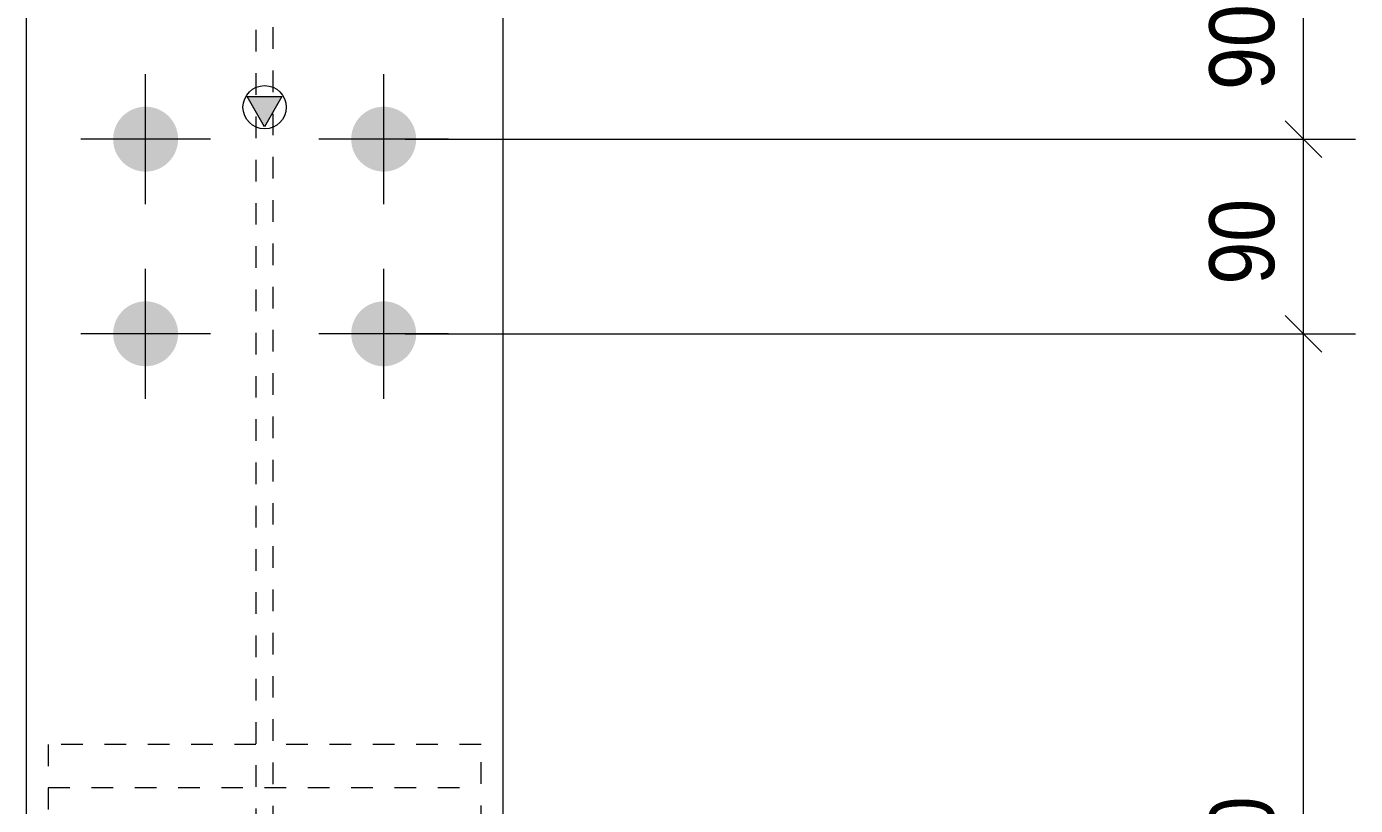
# Model space of a CAD drawing. Header units: millimetres. Extents: x 2 to 1174, y 1 to 825.
# Drawn here: x 743 to 804.4, y 210 to 246 of the extents above; entities that cross this region are included whole.
import ezdxf

# ---------------------------------------------------------------- set-up
doc = ezdxf.new("R2010")
doc.units = ezdxf.units.MM
doc.linetypes.add('XKITLINE00', pattern=[0])
doc.linetypes.add('XKITLINE01', pattern=[4, 1, -1, 1, -1])
for name, color, linetype, lineweight in [('Bolt', 3, 'Continuous', 0), ('Dimensions', 7, 'Continuous', 0), ('Part', 2, 'Continuous', 0)]:
    doc.layers.add(name, color=color, linetype=linetype, lineweight=lineweight)
doc.styles.add('ARIAL', font='ARIAL.TTF')

# ---------------------------------------------------------------- blocks, each defined once
blk = doc.blocks.new('*A185')
at = {"layer": 'Bolt'}
for points in [[(747.04, 240.873), (747.041, 240.91), (747.043, 240.947), (747.046, 240.984), (747.051, 241.02), (747.055, 241.057), (747.061, 241.093), (747.068, 241.129), (747.076, 241.165), (747.084, 241.201), (747.094, 241.237), (747.104, 241.272), (747.115, 241.307), (747.127, 241.342), (747.14, 241.376), (747.153, 241.411), (747.168, 241.444), (747.183, 241.478), (747.199, 241.511), (747.216, 241.544), (747.234, 241.576), (747.253, 241.608), (747.272, 241.639), (747.292, 241.67), (747.313, 241.7), (747.334, 241.73), (747.357, 241.759), (747.38, 241.788), (747.403, 241.816), (747.428, 241.844), (747.453, 241.871), (747.479, 241.897), (747.505, 241.923), (747.532, 241.948), (747.559, 241.972), (747.588, 241.996), (747.616, 242.019), (747.646, 242.041), (747.676, 242.063), (747.706, 242.084), (747.737, 242.104), (747.768, 242.123), (747.8, 242.142), (747.832, 242.159), (747.865, 242.176), (747.898, 242.192), (747.931, 242.208), (747.965, 242.222), (747.999, 242.236), (748.034, 242.249), (748.069, 242.261), (748.104, 242.272), (748.139, 242.282), (748.175, 242.292), (748.211, 242.3), (748.247, 242.308), (748.283, 242.314), (748.319, 242.32), (748.356, 242.325), (748.392, 242.329), (748.429, 242.332), (748.466, 242.335), (748.502, 242.336), (748.539, 242.337), (748.576, 242.336), (748.613, 242.335), (748.65, 242.332), (748.686, 242.329), (748.723, 242.325), (748.759, 242.32), (748.796, 242.314), (748.832, 242.308), (748.868, 242.3), (748.904, 242.292), (748.939, 242.282), (748.975, 242.272), (749.01, 242.261), (749.045, 242.249), (749.079, 242.236), (749.113, 242.222), (749.147, 242.208), (749.181, 242.192), (749.214, 242.176), (749.246, 242.159), (749.279, 242.142), (749.31, 242.123), (749.342, 242.104), (749.373, 242.084), (749.403, 242.063), (749.433, 242.041), (749.462, 242.019), (749.491, 241.996), (749.519, 241.972), (749.547, 241.948), (749.574, 241.923), (749.6, 241.897), (749.626, 241.871), (749.651, 241.844), (749.675, 241.816), (749.699, 241.788), (749.722, 241.759), (749.744, 241.73), (749.766, 241.7), (749.786, 241.67), (749.807, 241.639), (749.826, 241.608), (749.844, 241.576), (749.862, 241.544), (749.879, 241.511), (749.895, 241.478), (749.911, 241.444), (749.925, 241.411), (749.939, 241.376), (749.952, 241.342), (749.964, 241.307), (749.975, 241.272), (749.985, 241.237), (749.994, 241.201), (750.003, 241.165), (750.01, 241.129), (750.017, 241.093), (750.023, 241.057), (750.028, 241.02), (750.032, 240.984), (750.035, 240.947), (750.037, 240.91), (750.039, 240.873), (750.039, 240.837), (750.039, 240.8), (750.037, 240.763), (750.035, 240.726), (750.032, 240.689), (750.028, 240.653), (750.023, 240.616), (750.017, 240.58), (750.01, 240.544), (750.003, 240.508), (749.994, 240.472), (749.985, 240.436), (749.975, 240.401), (749.964, 240.366), (749.952, 240.331), (749.939, 240.297), (749.925, 240.262), (749.911, 240.229), (749.895, 240.195), (749.879, 240.162), (749.862, 240.129), (749.844, 240.097), (749.826, 240.065), (749.807, 240.034), (749.786, 240.003), (749.766, 239.973), (749.744, 239.943), (749.722, 239.914), (749.699, 239.885), (749.675, 239.857), (749.651, 239.829), (749.626, 239.802), (749.6, 239.776), (749.574, 239.75), (749.547, 239.725), (749.519, 239.701), (749.491, 239.677), (749.462, 239.654), (749.433, 239.632), (749.403, 239.61), (749.373, 239.589), (749.342, 239.569), (749.31, 239.55), (749.279, 239.531), (749.246, 239.514), (749.214, 239.497), (749.181, 239.481), (749.147, 239.465), (749.113, 239.451), (749.079, 239.437), (749.045, 239.424), (749.01, 239.412), (748.975, 239.401), (748.939, 239.391), (748.904, 239.381), (748.868, 239.373), (748.832, 239.365), (748.796, 239.359), (748.759, 239.353), (748.723, 239.348), (748.686, 239.344), (748.65, 239.341), (748.613, 239.338), (748.576, 239.337), (748.539, 239.337), (748.502, 239.337), (748.466, 239.338), (748.429, 239.341), (748.392, 239.344), (748.356, 239.348), (748.319, 239.353), (748.283, 239.359), (748.247, 239.365), (748.211, 239.373), (748.175, 239.381), (748.139, 239.391), (748.104, 239.401), (748.069, 239.412), (748.034, 239.424), (747.999, 239.437), (747.965, 239.451), (747.931, 239.465), (747.898, 239.481), (747.865, 239.497), (747.832, 239.514), (747.8, 239.531), (747.768, 239.55), (747.737, 239.569), (747.706, 239.589), (747.676, 239.61), (747.646, 239.632), (747.616, 239.654), (747.588, 239.677), (747.559, 239.701), (747.532, 239.725), (747.505, 239.75), (747.479, 239.776), (747.453, 239.802), (747.428, 239.829), (747.403, 239.857), (747.38, 239.885), (747.357, 239.914), (747.334, 239.943), (747.313, 239.973), (747.292, 240.003), (747.272, 240.034), (747.253, 240.065), (747.234, 240.097), (747.216, 240.129), (747.199, 240.162), (747.183, 240.195), (747.168, 240.229), (747.153, 240.262), (747.14, 240.297), (747.127, 240.331), (747.115, 240.366), (747.104, 240.401), (747.094, 240.436), (747.084, 240.472), (747.076, 240.508), (747.068, 240.544), (747.061, 240.58), (747.055, 240.616), (747.051, 240.653), (747.046, 240.689), (747.043, 240.726), (747.041, 240.763), (747.04, 240.8), (747.039, 240.837)], [(758.04, 240.873), (758.041, 240.91), (758.043, 240.947), (758.046, 240.984), (758.051, 241.02), (758.055, 241.057), (758.061, 241.093), (758.068, 241.129), (758.076, 241.165), (758.084, 241.201), (758.094, 241.237), (758.104, 241.272), (758.115, 241.307), (758.127, 241.342), (758.14, 241.376), (758.153, 241.411), (758.168, 241.444), (758.183, 241.478), (758.199, 241.511), (758.216, 241.544), (758.234, 241.576), (758.253, 241.608), (758.272, 241.639), (758.292, 241.67), (758.313, 241.7), (758.334, 241.73), (758.357, 241.759), (758.38, 241.788), (758.403, 241.816), (758.428, 241.844), (758.453, 241.871), (758.479, 241.897), (758.505, 241.923), (758.532, 241.948), (758.559, 241.972), (758.588, 241.996), (758.616, 242.019), (758.646, 242.041), (758.676, 242.063), (758.706, 242.084), (758.737, 242.104), (758.768, 242.123), (758.8, 242.142), (758.832, 242.159), (758.865, 242.176), (758.898, 242.192), (758.931, 242.208), (758.965, 242.222), (758.999, 242.236), (759.034, 242.249), (759.069, 242.261), (759.104, 242.272), (759.139, 242.282), (759.175, 242.292), (759.211, 242.3), (759.247, 242.308), (759.283, 242.314), (759.319, 242.32), (759.356, 242.325), (759.392, 242.329), (759.429, 242.332), (759.466, 242.335), (759.502, 242.336), (759.539, 242.337), (759.576, 242.336), (759.613, 242.335), (759.65, 242.332), (759.686, 242.329), (759.723, 242.325), (759.759, 242.32), (759.796, 242.314), (759.832, 242.308), (759.868, 242.3), (759.904, 242.292), (759.939, 242.282), (759.975, 242.272), (760.01, 242.261), (760.045, 242.249), (760.079, 242.236), (760.113, 242.222), (760.147, 242.208), (760.181, 242.192), (760.214, 242.176), (760.246, 242.159), (760.279, 242.142), (760.31, 242.123), (760.342, 242.104), (760.373, 242.084), (760.403, 242.063), (760.433, 242.041), (760.462, 242.019), (760.491, 241.996), (760.519, 241.972), (760.547, 241.948), (760.574, 241.923), (760.6, 241.897), (760.626, 241.871), (760.651, 241.844), (760.675, 241.816), (760.699, 241.788), (760.722, 241.759), (760.744, 241.73), (760.766, 241.7), (760.786, 241.67), (760.807, 241.639), (760.826, 241.608), (760.844, 241.576), (760.862, 241.544), (760.879, 241.511), (760.895, 241.478), (760.911, 241.444), (760.925, 241.411), (760.939, 241.376), (760.952, 241.342), (760.964, 241.307), (760.975, 241.272), (760.985, 241.237), (760.994, 241.201), (761.003, 241.165), (761.01, 241.129), (761.017, 241.093), (761.023, 241.057), (761.028, 241.02), (761.032, 240.984), (761.035, 240.947), (761.037, 240.91), (761.039, 240.873), (761.039, 240.837), (761.039, 240.8), (761.037, 240.763), (761.035, 240.726), (761.032, 240.689), (761.028, 240.653), (761.023, 240.616), (761.017, 240.58), (761.01, 240.544), (761.003, 240.508), (760.994, 240.472), (760.985, 240.436), (760.975, 240.401), (760.964, 240.366), (760.952, 240.331), (760.939, 240.297), (760.925, 240.262), (760.911, 240.229), (760.895, 240.195), (760.879, 240.162), (760.862, 240.129), (760.844, 240.097), (760.826, 240.065), (760.807, 240.034), (760.786, 240.003), (760.766, 239.973), (760.744, 239.943), (760.722, 239.914), (760.699, 239.885), (760.675, 239.857), (760.651, 239.829), (760.626, 239.802), (760.6, 239.776), (760.574, 239.75), (760.547, 239.725), (760.519, 239.701), (760.491, 239.677), (760.462, 239.654), (760.433, 239.632), (760.403, 239.61), (760.373, 239.589), (760.342, 239.569), (760.31, 239.55), (760.279, 239.531), (760.246, 239.514), (760.214, 239.497), (760.181, 239.481), (760.147, 239.465), (760.113, 239.451), (760.079, 239.437), (760.045, 239.424), (760.01, 239.412), (759.975, 239.401), (759.939, 239.391), (759.904, 239.381), (759.868, 239.373), (759.832, 239.365), (759.796, 239.359), (759.759, 239.353), (759.723, 239.348), (759.686, 239.344), (759.65, 239.341), (759.613, 239.338), (759.576, 239.337), (759.539, 239.337), (759.502, 239.337), (759.466, 239.338), (759.429, 239.341), (759.392, 239.344), (759.356, 239.348), (759.319, 239.353), (759.283, 239.359), (759.247, 239.365), (759.211, 239.373), (759.175, 239.381), (759.139, 239.391), (759.104, 239.401), (759.069, 239.412), (759.034, 239.424), (758.999, 239.437), (758.965, 239.451), (758.931, 239.465), (758.898, 239.481), (758.865, 239.497), (758.832, 239.514), (758.8, 239.531), (758.768, 239.55), (758.737, 239.569), (758.706, 239.589), (758.676, 239.61), (758.646, 239.632), (758.616, 239.654), (758.588, 239.677), (758.559, 239.701), (758.532, 239.725), (758.505, 239.75), (758.479, 239.776), (758.453, 239.802), (758.428, 239.829), (758.403, 239.857), (758.38, 239.885), (758.357, 239.914), (758.334, 239.943), (758.313, 239.973), (758.292, 240.003), (758.272, 240.034), (758.253, 240.065), (758.234, 240.097), (758.216, 240.129), (758.199, 240.162), (758.183, 240.195), (758.168, 240.229), (758.153, 240.262), (758.14, 240.297), (758.127, 240.331), (758.115, 240.366), (758.104, 240.401), (758.094, 240.436), (758.084, 240.472), (758.076, 240.508), (758.068, 240.544), (758.061, 240.58), (758.055, 240.616), (758.051, 240.653), (758.046, 240.689), (758.043, 240.726), (758.041, 240.763), (758.04, 240.8), (758.039, 240.837)], [(747.04, 231.873), (747.041, 231.91), (747.043, 231.947), (747.046, 231.984), (747.051, 232.02), (747.055, 232.057), (747.061, 232.093), (747.068, 232.129), (747.076, 232.165), (747.084, 232.201), (747.094, 232.237), (747.104, 232.272), (747.115, 232.307), (747.127, 232.342), (747.14, 232.376), (747.153, 232.411), (747.168, 232.444), (747.183, 232.478), (747.199, 232.511), (747.216, 232.544), (747.234, 232.576), (747.253, 232.608), (747.272, 232.639), (747.292, 232.67), (747.313, 232.7), (747.334, 232.73), (747.357, 232.759), (747.38, 232.788), (747.403, 232.816), (747.428, 232.844), (747.453, 232.871), (747.479, 232.897), (747.505, 232.923), (747.532, 232.948), (747.559, 232.972), (747.588, 232.996), (747.616, 233.019), (747.646, 233.041), (747.676, 233.063), (747.706, 233.084), (747.737, 233.104), (747.768, 233.123), (747.8, 233.142), (747.832, 233.159), (747.865, 233.176), (747.898, 233.192), (747.931, 233.208), (747.965, 233.222), (747.999, 233.236), (748.034, 233.249), (748.069, 233.261), (748.104, 233.272), (748.139, 233.282), (748.175, 233.292), (748.211, 233.3), (748.247, 233.308), (748.283, 233.314), (748.319, 233.32), (748.356, 233.325), (748.392, 233.329), (748.429, 233.332), (748.466, 233.335), (748.502, 233.336), (748.539, 233.337), (748.576, 233.336), (748.613, 233.335), (748.65, 233.332), (748.686, 233.329), (748.723, 233.325), (748.759, 233.32), (748.796, 233.314), (748.832, 233.308), (748.868, 233.3), (748.904, 233.292), (748.939, 233.282), (748.975, 233.272), (749.01, 233.261), (749.045, 233.249), (749.079, 233.236), (749.113, 233.222), (749.147, 233.208), (749.181, 233.192), (749.214, 233.176), (749.246, 233.159), (749.279, 233.142), (749.31, 233.123), (749.342, 233.104), (749.373, 233.084), (749.403, 233.063), (749.433, 233.041), (749.462, 233.019), (749.491, 232.996), (749.519, 232.972), (749.547, 232.948), (749.574, 232.923), (749.6, 232.897), (749.626, 232.871), (749.651, 232.844), (749.675, 232.816), (749.699, 232.788), (749.722, 232.759), (749.744, 232.73), (749.766, 232.7), (749.786, 232.67), (749.807, 232.639), (749.826, 232.608), (749.844, 232.576), (749.862, 232.544), (749.879, 232.511), (749.895, 232.478), (749.911, 232.444), (749.925, 232.411), (749.939, 232.376), (749.952, 232.342), (749.964, 232.307), (749.975, 232.272), (749.985, 232.237), (749.994, 232.201), (750.003, 232.165), (750.01, 232.129), (750.017, 232.093), (750.023, 232.057), (750.028, 232.02), (750.032, 231.984), (750.035, 231.947), (750.037, 231.91), (750.039, 231.873), (750.039, 231.837), (750.039, 231.8), (750.037, 231.763), (750.035, 231.726), (750.032, 231.689), (750.028, 231.653), (750.023, 231.616), (750.017, 231.58), (750.01, 231.544), (750.003, 231.508), (749.994, 231.472), (749.985, 231.436), (749.975, 231.401), (749.964, 231.366), (749.952, 231.331), (749.939, 231.297), (749.925, 231.262), (749.911, 231.229), (749.895, 231.195), (749.879, 231.162), (749.862, 231.129), (749.844, 231.097), (749.826, 231.065), (749.807, 231.034), (749.786, 231.003), (749.766, 230.973), (749.744, 230.943), (749.722, 230.914), (749.699, 230.885), (749.675, 230.857), (749.651, 230.829), (749.626, 230.802), (749.6, 230.776), (749.574, 230.75), (749.547, 230.725), (749.519, 230.701), (749.491, 230.677), (749.462, 230.654), (749.433, 230.632), (749.403, 230.61), (749.373, 230.589), (749.342, 230.569), (749.31, 230.55), (749.279, 230.531), (749.246, 230.514), (749.214, 230.497), (749.181, 230.481), (749.147, 230.465), (749.113, 230.451), (749.079, 230.437), (749.045, 230.424), (749.01, 230.412), (748.975, 230.401), (748.939, 230.391), (748.904, 230.381), (748.868, 230.373), (748.832, 230.365), (748.796, 230.359), (748.759, 230.353), (748.723, 230.348), (748.686, 230.344), (748.65, 230.341), (748.613, 230.338), (748.576, 230.337), (748.539, 230.337), (748.502, 230.337), (748.466, 230.338), (748.429, 230.341), (748.392, 230.344), (748.356, 230.348), (748.319, 230.353), (748.283, 230.359), (748.247, 230.365), (748.211, 230.373), (748.175, 230.381), (748.139, 230.391), (748.104, 230.401), (748.069, 230.412), (748.034, 230.424), (747.999, 230.437), (747.965, 230.451), (747.931, 230.465), (747.898, 230.481), (747.865, 230.497), (747.832, 230.514), (747.8, 230.531), (747.768, 230.55), (747.737, 230.569), (747.706, 230.589), (747.676, 230.61), (747.646, 230.632), (747.616, 230.654), (747.588, 230.677), (747.559, 230.701), (747.532, 230.725), (747.505, 230.75), (747.479, 230.776), (747.453, 230.802), (747.428, 230.829), (747.403, 230.857), (747.38, 230.885), (747.357, 230.914), (747.334, 230.943), (747.313, 230.973), (747.292, 231.003), (747.272, 231.034), (747.253, 231.065), (747.234, 231.097), (747.216, 231.129), (747.199, 231.162), (747.183, 231.195), (747.168, 231.229), (747.153, 231.262), (747.14, 231.297), (747.127, 231.331), (747.115, 231.366), (747.104, 231.401), (747.094, 231.436), (747.084, 231.472), (747.076, 231.508), (747.068, 231.544), (747.061, 231.58), (747.055, 231.616), (747.051, 231.653), (747.046, 231.689), (747.043, 231.726), (747.041, 231.763), (747.04, 231.8), (747.039, 231.837)], [(758.04, 231.873), (758.041, 231.91), (758.043, 231.947), (758.046, 231.984), (758.051, 232.02), (758.055, 232.057), (758.061, 232.093), (758.068, 232.129), (758.076, 232.165), (758.084, 232.201), (758.094, 232.237), (758.104, 232.272), (758.115, 232.307), (758.127, 232.342), (758.14, 232.376), (758.153, 232.411), (758.168, 232.444), (758.183, 232.478), (758.199, 232.511), (758.216, 232.544), (758.234, 232.576), (758.253, 232.608), (758.272, 232.639), (758.292, 232.67), (758.313, 232.7), (758.334, 232.73), (758.357, 232.759), (758.38, 232.788), (758.403, 232.816), (758.428, 232.844), (758.453, 232.871), (758.479, 232.897), (758.505, 232.923), (758.532, 232.948), (758.559, 232.972), (758.588, 232.996), (758.616, 233.019), (758.646, 233.041), (758.676, 233.063), (758.706, 233.084), (758.737, 233.104), (758.768, 233.123), (758.8, 233.142), (758.832, 233.159), (758.865, 233.176), (758.898, 233.192), (758.931, 233.208), (758.965, 233.222), (758.999, 233.236), (759.034, 233.249), (759.069, 233.261), (759.104, 233.272), (759.139, 233.282), (759.175, 233.292), (759.211, 233.3), (759.247, 233.308), (759.283, 233.314), (759.319, 233.32), (759.356, 233.325), (759.392, 233.329), (759.429, 233.332), (759.466, 233.335), (759.502, 233.336), (759.539, 233.337), (759.576, 233.336), (759.613, 233.335), (759.65, 233.332), (759.686, 233.329), (759.723, 233.325), (759.759, 233.32), (759.796, 233.314), (759.832, 233.308), (759.868, 233.3), (759.904, 233.292), (759.939, 233.282), (759.975, 233.272), (760.01, 233.261), (760.045, 233.249), (760.079, 233.236), (760.113, 233.222), (760.147, 233.208), (760.181, 233.192), (760.214, 233.176), (760.246, 233.159), (760.279, 233.142), (760.31, 233.123), (760.342, 233.104), (760.373, 233.084), (760.403, 233.063), (760.433, 233.041), (760.462, 233.019), (760.491, 232.996), (760.519, 232.972), (760.547, 232.948), (760.574, 232.923), (760.6, 232.897), (760.626, 232.871), (760.651, 232.844), (760.675, 232.816), (760.699, 232.788), (760.722, 232.759), (760.744, 232.73), (760.766, 232.7), (760.786, 232.67), (760.807, 232.639), (760.826, 232.608), (760.844, 232.576), (760.862, 232.544), (760.879, 232.511), (760.895, 232.478), (760.911, 232.444), (760.925, 232.411), (760.939, 232.376), (760.952, 232.342), (760.964, 232.307), (760.975, 232.272), (760.985, 232.237), (760.994, 232.201), (761.003, 232.165), (761.01, 232.129), (761.017, 232.093), (761.023, 232.057), (761.028, 232.02), (761.032, 231.984), (761.035, 231.947), (761.037, 231.91), (761.039, 231.873), (761.039, 231.837), (761.039, 231.8), (761.037, 231.763), (761.035, 231.726), (761.032, 231.689), (761.028, 231.653), (761.023, 231.616), (761.017, 231.58), (761.01, 231.544), (761.003, 231.508), (760.994, 231.472), (760.985, 231.436), (760.975, 231.401), (760.964, 231.366), (760.952, 231.331), (760.939, 231.297), (760.925, 231.262), (760.911, 231.229), (760.895, 231.195), (760.879, 231.162), (760.862, 231.129), (760.844, 231.097), (760.826, 231.065), (760.807, 231.034), (760.786, 231.003), (760.766, 230.973), (760.744, 230.943), (760.722, 230.914), (760.699, 230.885), (760.675, 230.857), (760.651, 230.829), (760.626, 230.802), (760.6, 230.776), (760.574, 230.75), (760.547, 230.725), (760.519, 230.701), (760.491, 230.677), (760.462, 230.654), (760.433, 230.632), (760.403, 230.61), (760.373, 230.589), (760.342, 230.569), (760.31, 230.55), (760.279, 230.531), (760.246, 230.514), (760.214, 230.497), (760.181, 230.481), (760.147, 230.465), (760.113, 230.451), (760.079, 230.437), (760.045, 230.424), (760.01, 230.412), (759.975, 230.401), (759.939, 230.391), (759.904, 230.381), (759.868, 230.373), (759.832, 230.365), (759.796, 230.359), (759.759, 230.353), (759.723, 230.348), (759.686, 230.344), (759.65, 230.341), (759.613, 230.338), (759.576, 230.337), (759.539, 230.337), (759.502, 230.337), (759.466, 230.338), (759.429, 230.341), (759.392, 230.344), (759.356, 230.348), (759.319, 230.353), (759.283, 230.359), (759.247, 230.365), (759.211, 230.373), (759.175, 230.381), (759.139, 230.391), (759.104, 230.401), (759.069, 230.412), (759.034, 230.424), (758.999, 230.437), (758.965, 230.451), (758.931, 230.465), (758.898, 230.481), (758.865, 230.497), (758.832, 230.514), (758.8, 230.531), (758.768, 230.55), (758.737, 230.569), (758.706, 230.589), (758.676, 230.61), (758.646, 230.632), (758.616, 230.654), (758.588, 230.677), (758.559, 230.701), (758.532, 230.725), (758.505, 230.75), (758.479, 230.776), (758.453, 230.802), (758.428, 230.829), (758.403, 230.857), (758.38, 230.885), (758.357, 230.914), (758.334, 230.943), (758.313, 230.973), (758.292, 231.003), (758.272, 231.034), (758.253, 231.065), (758.234, 231.097), (758.216, 231.129), (758.199, 231.162), (758.183, 231.195), (758.168, 231.229), (758.153, 231.262), (758.14, 231.297), (758.127, 231.331), (758.115, 231.366), (758.104, 231.401), (758.094, 231.436), (758.084, 231.472), (758.076, 231.508), (758.068, 231.544), (758.061, 231.58), (758.055, 231.616), (758.051, 231.653), (758.046, 231.689), (758.043, 231.726), (758.041, 231.763), (758.04, 231.8), (758.039, 231.837)]]:
    blk.add_hatch(color=3, dxfattribs=at).paths.add_polyline_path(points, flags=17)
at = {"layer": 'Bolt', "color": 3, "linetype": 'XKITLINE00', "lineweight": 0}
for p, q in [((748.539, 237.837), (748.539, 243.837)), ((759.539, 237.837), (759.539, 243.837)), ((751.539, 240.837), (745.539, 240.837)), ((762.539, 240.837), (756.539, 240.837)), ((748.539, 228.837), (748.539, 234.837)), ((759.539, 228.837), (759.539, 234.837)), ((751.539, 231.837), (745.539, 231.837)), ((762.539, 231.837), (756.539, 231.837))]:
    blk.add_line(p, q, dxfattribs=at)
blk = doc.blocks.new('*A186')
at = {"layer": 'Part'}
blk.add_hatch(color=2, dxfattribs=at).paths.add_polyline_path([(753.239, 242.811), (754.839, 242.811), (754.039, 241.411)], flags=17)
at = {"layer": 'Part', "color": 7, "linetype": 'XKITLINE01', "lineweight": 0}
for p, q in [((764.039, 271.867), (744.039, 271.867)), ((744.039, 271.867), (744.039, 264.051)), ((764.039, 264.051), (764.039, 271.867)), ((744.039, 269.884), (753.639, 269.884)), ((753.639, 269.884), (753.639, 207.013)), ((754.439, 207.013), (754.439, 269.884)), ((754.439, 269.884), (764.039, 269.884)), ((753.639, 212.846), (744.039, 212.846)), ((744.039, 212.846), (744.039, 205.031)), ((764.039, 212.846), (754.439, 212.846)), ((764.039, 205.031), (764.039, 212.846)), ((744.039, 210.864), (764.039, 210.864))]:
    blk.add_line(p, q, dxfattribs=at)
at = {"layer": 'Part', "color": 2, "linetype": 'XKITLINE00', "lineweight": 0}
for p, q in [((754.039, 241.411), (753.239, 242.811)), ((753.239, 242.811), (754.839, 242.811)), ((754.839, 242.811), (754.039, 241.411))]:
    blk.add_line(p, q, dxfattribs=at)
blk.add_circle((754.039, 242.311), 1, dxfattribs=at)
blk = doc.blocks.new('*A190')
at = {"layer": 'Part', "color": 2, "linetype": 'XKITLINE00', "lineweight": 0}
for p, q in [((743.039, 142.864), (743.039, 284.767)), ((765.039, 284.767), (765.039, 142.864))]:
    blk.add_line(p, q, dxfattribs=at)
blk = doc.blocks.new('*A423')
at = {"layer": 'Dimensions', "color": 7, "linetype": 'XKITLINE00', "lineweight": 0}
for p, q in [((801.191, 232.685), (802.888, 230.988)), ((760.539, 231.837), (804.439, 231.837)), ((802.039, 183.837), (802.039, 231.837)), ((801.191, 184.685), (802.888, 182.988)), ((760.539, 183.837), (804.439, 183.837))]:
    blk.add_line(p, q, dxfattribs=at)
at = {"layer": 'Dimensions', "color": 3}
for p in [(802.039, 231.837), (802.039, 183.837)]:
    blk.add_point(p, dxfattribs=at)
at = {"layer": 'Dimensions', "color": 3, "style": 'ARIAL', "width": 0.85}
blk.add_text('480', height=3, rotation=90.00021, dxfattribs=at).set_placement((800.689, 204.499))
blk = doc.blocks.new('*A424')
at = {"layer": 'Dimensions', "color": 7, "linetype": 'XKITLINE00', "lineweight": 0}
for p, q in [((801.191, 241.685), (802.888, 239.988)), ((760.539, 240.837), (804.439, 240.837)), ((802.039, 231.837), (802.039, 240.837)), ((801.191, 232.685), (802.888, 230.988)), ((760.539, 231.837), (804.439, 231.837))]:
    blk.add_line(p, q, dxfattribs=at)
at = {"layer": 'Dimensions', "color": 3}
for p in [(802.039, 240.837), (802.039, 231.837)]:
    blk.add_point(p, dxfattribs=at)
at = {"layer": 'Dimensions', "color": 3, "style": 'ARIAL', "width": 0.85}
blk.add_text('90', height=3, rotation=90.00021, dxfattribs=at).set_placement((800.689, 234.111))
blk = doc.blocks.new('*A425')
at = {"layer": 'Dimensions', "color": 7, "linetype": 'XKITLINE00', "lineweight": 0}
for p, q in [((801.191, 250.685), (802.888, 248.988)), ((760.539, 249.837), (804.439, 249.837)), ((802.039, 240.837), (802.039, 249.837)), ((801.191, 241.685), (802.888, 239.988)), ((760.539, 240.837), (804.439, 240.837))]:
    blk.add_line(p, q, dxfattribs=at)
at = {"layer": 'Dimensions', "color": 3}
for p in [(802.039, 249.837), (802.039, 240.837)]:
    blk.add_point(p, dxfattribs=at)
at = {"layer": 'Dimensions', "color": 3, "style": 'ARIAL', "width": 0.85}
blk.add_text('90', height=3, rotation=90.00021, dxfattribs=at).set_placement((800.689, 243.111))

msp = doc.modelspace()

# ---------------------------------------------------------------- block references
at = {"lineweight": 0}
for name in ['*A190', '*A185', '*A425', '*A424', '*A423']:
    msp.add_blockref(name, (0, 0), dxfattribs=at)
at = {"layer": 'Part', "lineweight": 0}
msp.add_blockref('*A186', (0, 0), dxfattribs=at)

doc.saveas('drawing.dxf')
